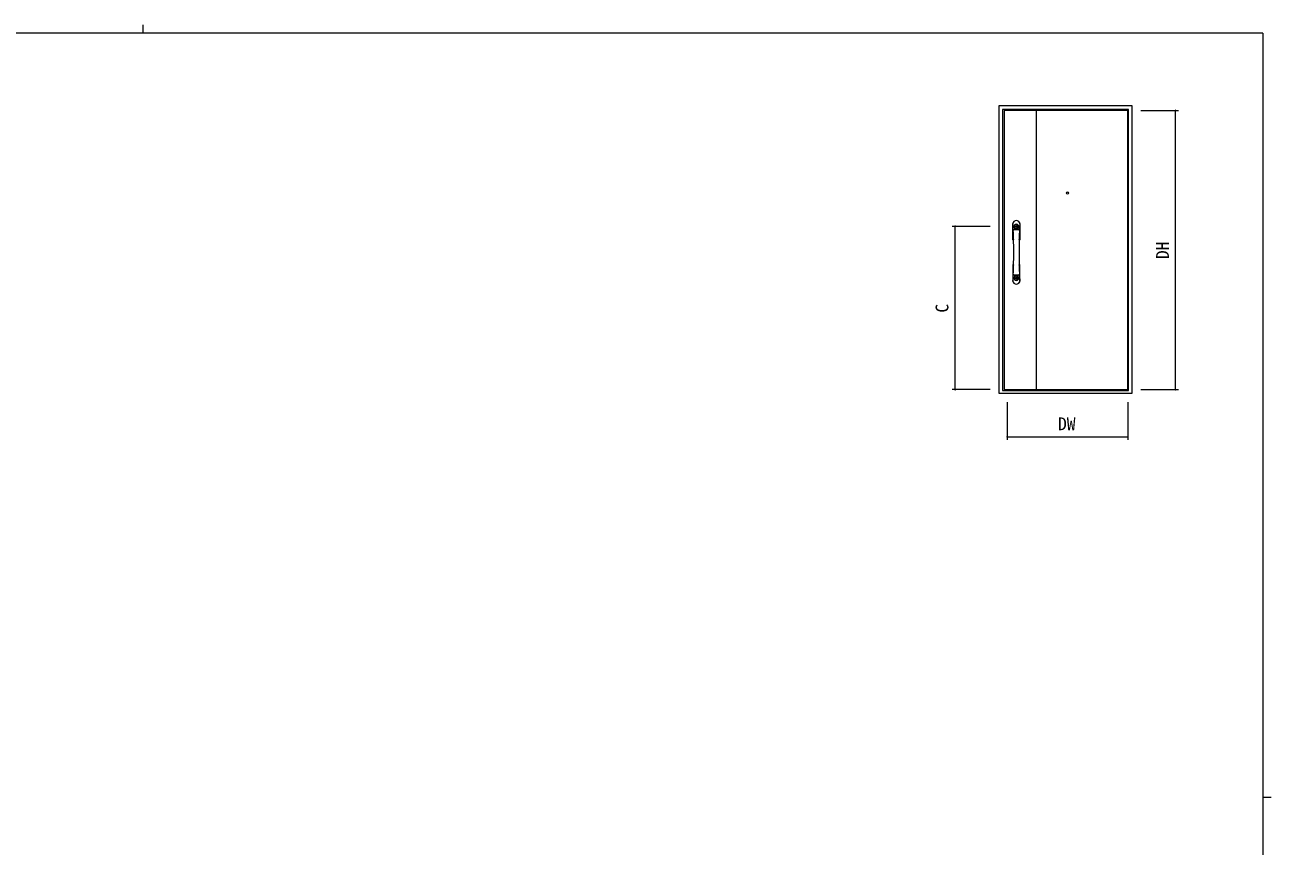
# Model space of a CAD drawing. Units: millimetres on the paper. Extents: x -397 to 397, y -282 to 282.
# Drawn here: x -49.5 to 378.9, y 0 to 282.1 of the extents above; entities that cross this region are included whole.
import ezdxf
from ezdxf.enums import TextEntityAlignment as Align

# ---------------------------------------------------------------- set-up
doc = ezdxf.new("R2010")
doc.units = ezdxf.units.MM
doc.header["$PDMODE"] = 32
doc.header["$PDSIZE"] = 0.5
for name, color, linetype, lineweight in [('0-1_USER1', 6, 'Continuous', 9), ('0-4_YKK_12', 4, 'Continuous', 9), ('0-6_YKK_D', 7, 'Continuous', 9)]:
    doc.layers.add(name, color=color, linetype=linetype, lineweight=lineweight)
doc.styles.add('ＭＳ ゴシック', font='')
doc.styles.get('ＭＳ ゴシック').set_extended_font_data('MS Gothic')

msp = doc.modelspace()

# ---------------------------------------------------------------- linework, layer by layer
at = {"layer": '0-1_USER1'}
for p, q in [((334.092, 252.7), (347.092, 252.7)), ((346.092, 156.85), (346.092, 252.7)), ((282.292, 212.85), (269.292, 212.85)), ((270.292, 156.85), (270.292, 212.85)), ((282.292, 156.85), (269.292, 156.85)), ((334.092, 156.85), (347.092, 156.85)), ((288.142, 152.55), (288.142, 139.55)), ((329.642, 152.55), (329.642, 139.55)), ((288.142, 140.55), (329.642, 140.55))]:
    msp.add_line(p, q, dxfattribs=at)
for centre, start, end in [((346.092, 252.7), 90, 270), ((346.092, 252.7), 270, 90), ((270.292, 212.85), 90, 270), ((270.292, 212.85), 270, 90), ((270.292, 156.85), 90, 270), ((270.292, 156.85), 270, 90), ((346.092, 156.85), 90, 270), ((346.092, 156.85), 270, 90), ((288.142, 140.55), 0, 180), ((288.142, 140.55), 180, 0), ((329.642, 140.55), 0, 180), ((329.642, 140.55), 180, 0)]:
    msp.add_arc(centre, 0.106, start, end, dxfattribs=at)
at = {"layer": '0-4_YKK_12'}
for p, q in [((285.292, 254.3), (285.292, 155.55)), ((331.092, 254.3), (285.292, 254.3)), ((286.542, 253.05), (286.542, 156.55)), ((329.842, 253.05), (286.542, 253.05)), ((329.842, 156.55), (329.842, 253.05)), ((331.092, 155.55), (331.092, 254.3)), ((287.142, 252.7), (287.142, 156.85)), ((329.642, 252.7), (287.142, 252.7)), ((298.142, 252.7), (298.142, 156.85)), ((329.642, 156.85), (329.642, 252.7)), ((291.342, 214.9), (291.342, 214.871)), ((290.117, 208.318), (290.117, 213.822)), ((290.266, 211.72), (290.266, 211.72)), ((290.266, 211.72), (290.266, 211.72)), ((291.124, 212.834), (291.124, 212.902)), ((291.124, 212.902), (291.154, 212.902)), ((291.197, 212.792), (291.124, 212.834)), ((291.154, 212.902), (291.224, 212.862)), ((291.197, 212.792), (291.274, 212.792)), ((291.224, 212.862), (291.258, 212.862)), ((291.287, 212.912), (291.258, 212.862)), ((291.274, 212.792), (291.309, 212.852)), ((291.287, 212.912), (291.342, 212.912)), ((291.309, 212.852), (291.342, 212.852)), ((291.397, 212.912), (291.342, 212.912)), ((291.375, 212.852), (291.342, 212.852)), ((291.409, 212.792), (291.375, 212.852)), ((291.397, 212.912), (291.426, 212.862)), ((291.487, 212.792), (291.409, 212.792)), ((291.46, 212.862), (291.426, 212.862)), ((291.529, 212.902), (291.46, 212.862)), ((291.487, 212.792), (291.559, 212.834)), ((291.559, 212.902), (291.529, 212.902)), ((291.559, 212.834), (291.559, 212.902)), ((292.567, 213.822), (292.567, 208.318)), ((290.117, 208.318), (290.374, 208.353)), ((290.388, 208.259), (290.164, 208.233)), ((292.519, 208.233), (292.295, 208.259)), ((292.31, 208.354), (292.567, 208.318)), ((290.117, 199.632), (290.117, 194.128)), ((290.117, 199.632), (290.374, 199.597)), ((290.388, 199.691), (290.164, 199.717)), ((290.341, 198.116), (290.346, 198.273)), ((292.264, 201.175), (292.265, 201.118)), ((292.519, 199.717), (292.295, 199.691)), ((292.31, 199.596), (292.567, 199.632)), ((292.567, 194.128), (292.567, 199.632)), ((291.124, 195.084), (291.124, 195.152)), ((291.124, 195.152), (291.154, 195.152)), ((291.197, 195.042), (291.124, 195.084)), ((291.154, 195.152), (291.224, 195.112)), ((291.197, 195.042), (291.274, 195.042)), ((291.224, 195.112), (291.258, 195.112)), ((291.287, 195.162), (291.258, 195.112)), ((291.274, 195.042), (291.309, 195.102)), ((291.287, 195.162), (291.342, 195.162)), ((291.309, 195.102), (291.342, 195.102)), ((291.397, 195.162), (291.342, 195.162)), ((291.375, 195.102), (291.342, 195.102)), ((291.409, 195.042), (291.375, 195.102)), ((291.397, 195.162), (291.426, 195.112)), ((291.487, 195.042), (291.409, 195.042)), ((291.46, 195.112), (291.426, 195.112)), ((291.529, 195.152), (291.46, 195.112)), ((291.487, 195.042), (291.559, 195.084)), ((291.559, 195.152), (291.529, 195.152)), ((291.559, 195.084), (291.559, 195.152)), ((285.292, 155.55), (331.092, 155.55)), ((286.542, 156.55), (329.842, 156.55)), ((287.142, 156.85), (329.642, 156.85))]:
    msp.add_line(p, q, dxfattribs=at)
for centre, radius in [((308.892, 224.35), 0.375), ((291.342, 212.85), 0.75), ((291.342, 212.85), 0.318), ((291.342, 212.85), 0.285), ((291.342, 212.85), 0.27), ((291.342, 212.85), 0.253), ((291.342, 195.1), 0.75), ((291.342, 195.1), 0.318), ((291.342, 195.1), 0.285), ((291.342, 195.1), 0.27), ((291.342, 195.1), 0.253)]:
    msp.add_circle(centre, radius, dxfattribs=at)
for centre, radius, start, end in [((291.117, 213.822), 1, 128.05651, 180), ((291.117, 213.822), 0.971, 128.05651, 159.34878), ((291.342, 213.535), 1.365, 51.94349, 128.05651), ((291.342, 213.535), 1.335, 51.94349, 128.05651), ((291.567, 213.822), 0.971, 20.65115, 51.94349), ((291.567, 213.822), 1, 0, 51.94349), ((290.994, 213.86), 0.843, 158.7897, 181.09137), ((128.862, 204.088), 161.584, 2.68291, 3.46121), ((290.93, 211.555), 0.669, 172.57787, 182.6125), ((115.158, 203.78), 175.275, 1.49496, 2.53221), ((290.315, 211.637), 0.0477, 134.57937, 174.83445), ((290.305, 211.579), 0.0338, 128.41217, 161.74874), ((118.532, 203.975), 171.91, 357.46143, 2.53857), ((290.425, 211.488), 0.233, 108.51051, 128.24017), ((290.505, 211.288), 0.387, 99.69142, 124.78157), ((290.855, 210.135), 1.653, 99.15235, 107.73178), ((291.065, 208.979), 2.761, 93.74602, 103.08924), ((291.384, 212.801), 0.818, 176.5859, 219.02249), ((291.37, 212.808), 0.803, 140.66717, 177.03659), ((291.342, 206.823), 5, 81.37307, 98.62693), ((291.344, 212.841), 0.762, 90.13496, 141.28052), ((291.342, 212.752), 0.754, 218.13725, 321.86275), ((291.342, 204.536), 7.213, 86.36544, 93.63456), ((291.342, 212.85), 0.138, 9.44209, 170.55791), ((291.342, 212.85), 0.138, 204.71985, 335.28015), ((291.34, 212.841), 0.762, 38.71948, 89.86504), ((291.619, 208.979), 2.761, 76.91076, 86.25398), ((291.313, 212.808), 0.803, 2.96341, 39.33283), ((291.3, 212.801), 0.818, 320.97751, 3.4141), ((291.829, 210.135), 1.653, 72.26822, 80.84765), ((464.152, 203.975), 171.91, 177.46143, 182.53857), ((292.179, 211.288), 0.387, 55.21843, 80.30858), ((467.525, 203.78), 175.275, 177.46779, 178.50482), ((292.258, 211.488), 0.233, 51.75983, 71.48949), ((292.378, 211.579), 0.0338, 18.25126, 51.58783), ((292.369, 211.637), 0.0477, 5.16555, 45.42063), ((453.822, 204.088), 161.584, 176.53879, 177.31709), ((291.754, 211.555), 0.669, 357.3875, 7.42213), ((291.689, 213.86), 0.843, 358.90863, 21.2103), ((290.217, 208.318), 0.1, 180, 238.4491), ((291.342, 210.15), 2.25, 238.4491, 245.03223), ((290.474, 208.356), 0.1, 181.49496, 201.15121), ((290.474, 208.356), 0.1, 200.28171, 210.28954), ((291.342, 210.15), 2.25, 294.96777, 301.5509), ((292.21, 208.356), 0.1, 329.70973, 358.50482), ((292.467, 208.318), 0.1, 301.5509, 0), ((290.217, 199.632), 0.1, 121.55006, 180), ((291.342, 197.8), 2.25, 114.96717, 121.55006), ((115.158, 204.17), 175.275, 357.46779, 358.50504), ((290.474, 199.594), 0.1, 149.71087, 178.50504), ((291.342, 197.8), 2.25, 58.44995, 65.03283), ((292.21, 199.594), 0.1, 1.49518, 30.28986), ((467.525, 204.17), 175.275, 181.49518, 182.53221), ((292.467, 199.632), 0.1, 0, 58.44995), ((291.117, 194.128), 1, 180, 231.94349), ((290.994, 194.09), 0.843, 178.90863, 201.2103), ((128.862, 203.862), 161.584, 356.53879, 357.31709), ((291.117, 194.128), 0.971, 200.65122, 231.94349), ((290.93, 196.395), 0.669, 177.3875, 187.42213), ((290.315, 196.313), 0.0477, 185.16555, 225.42063), ((290.305, 196.371), 0.0338, 198.25126, 231.58783), ((290.425, 196.462), 0.233, 231.75983, 251.48949), ((290.505, 196.662), 0.387, 235.21843, 260.30858), ((290.855, 197.815), 1.653, 252.26822, 260.84765), ((291.065, 198.971), 2.761, 256.91076, 266.25398), ((291.342, 194.415), 1.365, 231.94349, 308.05651), ((291.342, 194.415), 1.335, 231.94349, 308.05651), ((291.384, 195.149), 0.818, 140.97751, 183.4141), ((291.37, 195.142), 0.803, 182.96341, 219.33283), ((291.342, 201.127), 5, 261.37307, 278.62693), ((291.342, 195.198), 0.754, 38.13725, 141.86275), ((291.344, 195.109), 0.762, 218.71948, 269.86504), ((291.342, 203.414), 7.213, 266.36544, 273.63456), ((291.342, 195.1), 0.138, 9.44209, 170.55791), ((291.342, 195.1), 0.138, 204.71985, 335.28015), ((291.34, 195.109), 0.762, 270.13496, 321.28052), ((291.619, 198.971), 2.761, 273.74602, 283.08924), ((291.313, 195.142), 0.803, 320.66717, 357.03659), ((291.3, 195.149), 0.818, 356.5859, 39.02249), ((291.829, 197.815), 1.653, 279.15235, 287.73178), ((291.567, 194.128), 0.971, 308.05651, 339.34885), ((291.567, 194.128), 1, 308.05651, 0), ((292.179, 196.662), 0.387, 279.69142, 304.78157), ((292.258, 196.462), 0.233, 288.51051, 308.24017), ((292.378, 196.371), 0.0338, 308.41217, 341.74874), ((292.369, 196.313), 0.0477, 314.57937, 354.83445), ((453.822, 203.862), 161.584, 182.68291, 183.46121), ((291.754, 196.395), 0.669, 352.57787, 2.6125), ((291.689, 194.09), 0.843, 338.7897, 1.09137)]:
    msp.add_arc(centre, radius, start, end, dxfattribs=at)
msp.add_point((292.078, 212.551), dxfattribs=at)
at = {"layer": '0-6_YKK_D'}
for p, q in [((376.092, 279.3), (-393.908, 279.3)), ((-8.894, 282.1), (-8.894, 279.3)), ((376.092, 279.3), (376.092, -245.7)), ((376.092, 16.8), (378.892, 16.8))]:
    msp.add_line(p, q, dxfattribs=at)

# ---------------------------------------------------------------- texts
at = {"layer": '0-1_USER1', "style": 'ＭＳ ゴシック'}
for s, p in [('DH', (345.092, 201.668)), ('C', (269.292, 183.266))]:
    msp.add_text(s, height=4.399, rotation=90, dxfattribs=at).set_placement(p, align=Align.BOTTOM_LEFT)
msp.add_text('DW', height=4.399, dxfattribs=at).set_placement((305.676, 141.55), align=Align.BOTTOM_LEFT)

doc.saveas('drawing.dxf')
